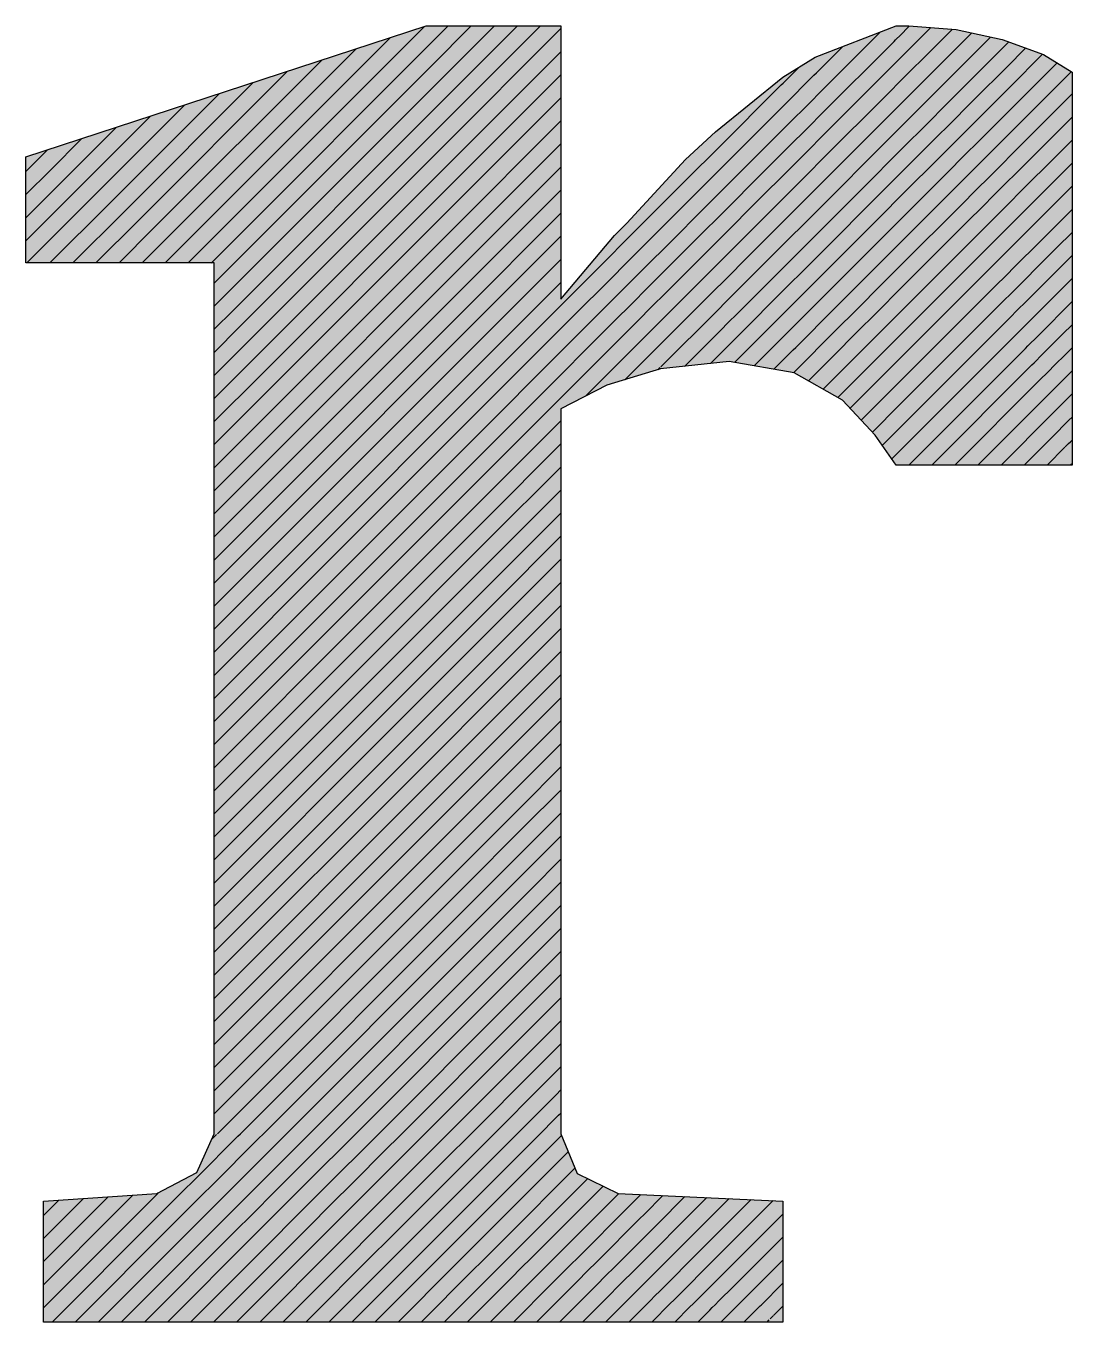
# Model space of a CAD drawing. Extents: x 0 to 13080, y 0 to 6750.
# Drawn here: x 12368.62 to 12392.68, y 1047.86 to 1077.65 of the extents above; entities that cross this region are included whole.
import ezdxf

# ---------------------------------------------------------------- set-up
doc = ezdxf.new("R2010")
doc.units = 0
doc.header["$MEASUREMENT"] = 0
doc.layers.add('MTH-CARIMBO-TXT1', color=1, linetype='CONTINUOUS')

msp = doc.modelspace()

# ---------------------------------------------------------------- linework, layer by layer
at = {"layer": 'MTH-CARIMBO-TXT1', "linetype": 'Continuous'}
for p, q in [((12372.56672, 1072.414898), (12377.788299, 1077.636477)), ((12377.878021, 1077.195868), (12378.329997, 1077.647844)), ((12377.935527, 1076.723044), (12378.860327, 1077.647844)), ((12377.993032, 1076.250219), (12379.390657, 1077.647844)), ((12378.050538, 1075.777395), (12379.920987, 1077.647844)), ((12378.108044, 1075.304571), (12380.451317, 1077.647844)), ((12378.165549, 1074.831746), (12380.91976, 1077.585956)), ((12388.719729, 1077.430974), (12388.924203, 1077.635449)), ((12389.06804, 1077.248955), (12389.426879, 1077.607795)), ((12389.211877, 1076.862462), (12389.918405, 1077.56899)), ((12372.227399, 1072.605906), (12377.00017, 1077.378677)), ((12386.837271, 1076.078847), (12388.26465, 1077.506226)), ((12386.876555, 1075.587801), (12388.582037, 1077.293283)), ((12388.582037, 1077.293283), (12388.616255, 1077.3275)), ((12388.616255, 1077.3275), (12388.632858, 1077.344103)), ((12388.632858, 1077.344103), (12388.719729, 1077.430974)), ((12390.100152, 1077.220407), (12390.364699, 1077.484954)), ((12390.211737, 1076.801662), (12390.800748, 1077.390673)), ((12391.098683, 1077.158278), (12391.218774, 1077.278369)), ((12371.888077, 1072.796915), (12376.21204, 1077.120878)), ((12373.514012, 1072.831859), (12377.878021, 1077.195868)), ((12378.223055, 1074.358922), (12380.91976, 1077.055626)), ((12386.797988, 1076.569893), (12387.402864, 1077.174769)), ((12388.632858, 1076.813773), (12388.871405, 1077.052321)), ((12388.871405, 1077.052321), (12389.06804, 1077.248955)), ((12389.355714, 1076.475969), (12390.100152, 1077.220407)), ((12390.323323, 1076.382918), (12391.098683, 1077.158278)), ((12391.17349, 1076.702755), (12391.607682, 1077.136947)), ((12391.248298, 1076.247233), (12391.996591, 1076.995526)), ((12371.548756, 1072.987924), (12375.423911, 1076.863079)), ((12373.080712, 1071.86823), (12377.935527, 1076.723044)), ((12386.028951, 1076.331186), (12386.404265, 1076.706501)), ((12386.915839, 1075.096754), (12388.493305, 1076.674221)), ((12388.493305, 1076.674221), (12388.587265, 1076.768181)), ((12388.587265, 1076.768181), (12388.632858, 1076.813773)), ((12388.632858, 1076.283443), (12389.023082, 1076.673667)), ((12389.023082, 1076.673667), (12389.211877, 1076.862462)), ((12389.499551, 1076.089476), (12390.211737, 1076.801662)), ((12390.434908, 1075.964173), (12391.17349, 1076.702755)), ((12392.049195, 1076.5178), (12392.329258, 1076.797863)), ((12371.209435, 1073.178932), (12374.635782, 1076.605279)), ((12378.280561, 1073.886097), (12380.91976, 1076.525296)), ((12386.048353, 1075.820259), (12386.741004, 1076.51291)), ((12386.741004, 1076.51291), (12386.797988, 1076.569893)), ((12389.174758, 1076.295014), (12389.355714, 1076.475969)), ((12389.643388, 1075.702983), (12390.323323, 1076.382918)), ((12391.323105, 1075.79171), (12392.049195, 1076.5178)), ((12392.083847, 1076.022122), (12392.658923, 1076.597197)), ((12370.530792, 1073.56095), (12373.059523, 1076.089681)), ((12370.870113, 1073.369941), (12373.847652, 1076.34748)), ((12373.23177, 1071.488957), (12377.993032, 1076.250219)), ((12384.499673, 1074.801909), (12385.989563, 1076.291799)), ((12385.989563, 1076.291799), (12386.028951, 1076.331186)), ((12386.702802, 1075.944378), (12386.837271, 1076.078847)), ((12388.404573, 1076.055158), (12388.558276, 1076.208862)), ((12388.558276, 1076.208862), (12388.632858, 1076.283443)), ((12388.632858, 1075.753113), (12389.174758, 1076.295014)), ((12389.326435, 1075.91636), (12389.499551, 1076.089476)), ((12390.546493, 1075.545428), (12391.248298, 1076.247233)), ((12392.118499, 1075.526444), (12392.675783, 1076.083728)), ((12370.191471, 1073.751959), (12372.271393, 1075.831881)), ((12373.382827, 1071.109684), (12378.050538, 1075.777395)), ((12378.338066, 1073.413273), (12380.91976, 1075.994966)), ((12385.866297, 1075.638203), (12386.048353, 1075.820259)), ((12386.067755, 1075.309331), (12386.702802, 1075.944378)), ((12386.955122, 1074.605708), (12388.404573, 1076.055158)), ((12388.632858, 1075.222783), (12389.326435, 1075.91636)), ((12389.787225, 1075.31649), (12390.434908, 1075.964173)), ((12390.658078, 1075.126683), (12391.323105, 1075.79171)), ((12391.397912, 1075.336187), (12392.083847, 1076.022122)), ((12369.852149, 1073.942967), (12371.483264, 1075.574082)), ((12384.52959, 1074.301495), (12385.866297, 1075.638203)), ((12386.664601, 1075.375846), (12386.876555, 1075.587801)), ((12388.31584, 1075.436096), (12388.529287, 1075.649543)), ((12388.529287, 1075.649543), (12388.632858, 1075.753113)), ((12388.632858, 1074.692453), (12389.478112, 1075.537707)), ((12389.478112, 1075.537707), (12389.643388, 1075.702983)), ((12389.931062, 1074.929997), (12390.546493, 1075.545428)), ((12391.472719, 1074.880664), (12392.118499, 1075.526444)), ((12392.153152, 1075.030766), (12392.675783, 1075.553397)), ((12369.512828, 1074.133976), (12370.695134, 1075.316283)), ((12373.533884, 1070.730411), (12378.108044, 1075.304571)), ((12378.395572, 1072.940449), (12380.91976, 1075.464636)), ((12385.743031, 1074.984607), (12386.067755, 1075.309331)), ((12386.087158, 1074.798403), (12386.664601, 1075.375846)), ((12386.994406, 1074.114661), (12388.31584, 1075.436096)), ((12388.500298, 1075.090223), (12388.632858, 1075.222783)), ((12389.629788, 1075.159053), (12389.787225, 1075.31649)), ((12390.769664, 1074.707939), (12391.397912, 1075.336187)), ((12369.173506, 1074.324985), (12369.907005, 1075.058483)), ((12378.453078, 1072.467624), (12380.91976, 1074.934306)), ((12384.559506, 1073.801081), (12385.743031, 1074.984607)), ((12386.626399, 1074.807314), (12386.915839, 1075.096754)), ((12388.227108, 1074.817033), (12388.500298, 1075.090223)), ((12388.632858, 1074.162123), (12389.629788, 1075.159053)), ((12389.781465, 1074.7804), (12389.931062, 1074.929997)), ((12390.074899, 1074.543503), (12390.658078, 1075.126683)), ((12390.881249, 1074.289194), (12391.472719, 1074.880664)), ((12391.547527, 1074.425141), (12392.153152, 1075.030766)), ((12392.187804, 1074.535088), (12392.675783, 1075.023067)), ((12368.834185, 1074.515993), (12369.118875, 1074.800684)), ((12373.684941, 1070.351138), (12378.165549, 1074.831746)), ((12383.874225, 1074.176461), (12384.499673, 1074.801909)), ((12385.619765, 1074.331011), (12386.087158, 1074.798403)), ((12386.10656, 1074.287475), (12386.626399, 1074.807314)), ((12386.588197, 1074.238782), (12386.955122, 1074.605708)), ((12387.03369, 1073.623615), (12388.227108, 1074.817033)), ((12388.471309, 1074.530904), (12388.632858, 1074.692453)), ((12388.632858, 1073.631793), (12389.781465, 1074.7804)), ((12390.218735, 1074.15701), (12390.769664, 1074.707939)), ((12368.618945, 1074.300753), (12368.834185, 1074.515993)), ((12368.618945, 1073.770423), (12369.173506, 1074.324985)), ((12373.835998, 1069.971865), (12378.223055, 1074.358922)), ((12378.510583, 1071.9948), (12380.91976, 1074.403976)), ((12383.968446, 1073.740352), (12384.52959, 1074.301495)), ((12384.589422, 1073.300667), (12385.619765, 1074.331011)), ((12385.496499, 1073.677415), (12386.10656, 1074.287475)), ((12388.138376, 1074.197971), (12388.471309, 1074.530904)), ((12388.632858, 1073.101463), (12389.933141, 1074.401746)), ((12389.933141, 1074.401746), (12390.074899, 1074.543503)), ((12390.362572, 1073.770517), (12390.881249, 1074.289194)), ((12390.992834, 1073.870449), (12391.547527, 1074.425141)), ((12391.622334, 1073.969619), (12392.187804, 1074.535088)), ((12392.222456, 1074.039411), (12392.675783, 1074.492737)), ((12368.618945, 1073.240093), (12369.512828, 1074.133976)), ((12382.509903, 1072.812138), (12383.7208, 1074.023036)), ((12383.7208, 1074.023036), (12383.874225, 1074.176461)), ((12386.125962, 1073.776548), (12386.588197, 1074.238782)), ((12386.549995, 1073.670251), (12386.994406, 1074.114661)), ((12387.072973, 1073.132569), (12388.138376, 1074.197971)), ((12388.44232, 1073.971585), (12388.632858, 1074.162123)), ((12388.632858, 1072.571133), (12390.084818, 1074.023093)), ((12390.084818, 1074.023093), (12390.218735, 1074.15701)), ((12391.697141, 1073.514096), (12392.222456, 1074.039411)), ((12368.618945, 1072.709763), (12369.852149, 1073.942967)), ((12368.639443, 1072.199931), (12370.191471, 1073.751959)), ((12373.987055, 1069.592592), (12378.280561, 1073.886097)), ((12378.568089, 1071.521975), (12380.91976, 1073.873646)), ((12383.649134, 1073.421039), (12383.968446, 1073.740352)), ((12384.062667, 1073.304243), (12384.559506, 1073.801081)), ((12385.373234, 1073.023819), (12386.125962, 1073.776548)), ((12388.049644, 1073.578909), (12388.44232, 1073.971585)), ((12390.236494, 1073.644439), (12390.362572, 1073.770517)), ((12390.506409, 1073.384024), (12390.992834, 1073.870449)), ((12391.10442, 1073.451704), (12391.622334, 1073.969619)), ((12392.257108, 1073.543733), (12392.675783, 1073.962407)), ((12369.169773, 1072.199931), (12370.530792, 1073.56095)), ((12374.138112, 1069.213319), (12378.338066, 1073.413273)), ((12382.60934, 1072.381245), (12383.649134, 1073.421039)), ((12384.619338, 1072.800253), (12385.496499, 1073.677415)), ((12386.145364, 1073.26562), (12386.549995, 1073.670251)), ((12386.511794, 1073.101719), (12387.03369, 1073.623615)), ((12387.112257, 1072.641522), (12388.049644, 1073.578909)), ((12387.960911, 1072.959846), (12388.413331, 1073.412266)), ((12388.413331, 1073.412266), (12388.632858, 1073.631793)), ((12388.632858, 1072.040802), (12390.236494, 1073.644439)), ((12390.650246, 1072.997531), (12391.10442, 1073.451704)), ((12391.216005, 1073.032959), (12391.697141, 1073.514096)), ((12391.771949, 1073.058573), (12392.257108, 1073.543733)), ((12392.291761, 1073.048055), (12392.675783, 1073.432077)), ((12369.700103, 1072.199931), (12370.870113, 1073.369941)), ((12370.230433, 1072.199931), (12371.209435, 1073.178932)), ((12378.625595, 1071.049151), (12380.91976, 1073.343316)), ((12383.577467, 1072.819043), (12384.062667, 1073.304243)), ((12384.156889, 1072.868134), (12384.589422, 1073.300667)), ((12385.249968, 1072.370223), (12386.145364, 1073.26562)), ((12386.164767, 1072.754692), (12386.511794, 1073.101719)), ((12386.473592, 1072.533187), (12387.072973, 1073.132569)), ((12388.384342, 1072.852947), (12388.632858, 1073.101463)), ((12388.632858, 1071.510472), (12390.388171, 1073.265786)), ((12390.388171, 1073.265786), (12390.506409, 1073.384024)), ((12370.760763, 1072.199931), (12371.548756, 1072.987924)), ((12371.291093, 1072.199931), (12371.888077, 1072.796915)), ((12372.906042, 1072.223889), (12373.514012, 1072.831859)), ((12374.28917, 1068.834046), (12378.395572, 1072.940449)), ((12378.6831, 1070.576326), (12380.91976, 1072.812986)), ((12382.249267, 1072.551503), (12382.509903, 1072.812138)), ((12382.708776, 1071.950352), (12383.577467, 1072.819043)), ((12383.505801, 1072.217047), (12384.156889, 1072.868134)), ((12384.25111, 1072.432025), (12384.619338, 1072.800253)), ((12384.649254, 1072.299839), (12385.373234, 1073.023819)), ((12387.151541, 1072.150476), (12387.960911, 1072.959846)), ((12387.872179, 1072.340784), (12388.384342, 1072.852947)), ((12388.632858, 1070.980142), (12390.539847, 1072.887132)), ((12390.539847, 1072.887132), (12390.650246, 1072.997531)), ((12390.794083, 1072.611038), (12391.216005, 1073.032959)), ((12391.32759, 1072.614215), (12391.771949, 1073.058573)), ((12391.846756, 1072.60305), (12392.291761, 1073.048055)), ((12392.326413, 1072.552377), (12392.675783, 1072.901747)), ((12371.821423, 1072.199931), (12372.227399, 1072.605906)), ((12382.132929, 1072.435165), (12382.249267, 1072.551503)), ((12385.126702, 1071.716627), (12386.164767, 1072.754692)), ((12386.184169, 1072.243764), (12386.473592, 1072.533187)), ((12386.43539, 1071.964655), (12387.112257, 1072.641522)), ((12388.355353, 1072.293627), (12388.632858, 1072.571133)), ((12388.632858, 1070.449812), (12390.691524, 1072.508478)), ((12390.691524, 1072.508478), (12390.794083, 1072.611038)), ((12390.93792, 1072.224545), (12391.32759, 1072.614215)), ((12391.439175, 1072.19547), (12391.846756, 1072.60305)), ((12391.921563, 1072.147527), (12392.326413, 1072.552377)), ((12372.351753, 1072.199931), (12372.56672, 1072.414898)), ((12372.882084, 1072.199931), (12372.906042, 1072.223889)), ((12374.440227, 1068.454773), (12378.453078, 1072.467624)), ((12378.740606, 1070.103502), (12380.91976, 1072.282656)), ((12380.970866, 1071.273101), (12382.132929, 1072.435165)), ((12382.385533, 1072.157439), (12382.60934, 1072.381245)), ((12382.808213, 1071.519459), (12383.505801, 1072.217047)), ((12383.434135, 1071.61505), (12384.25111, 1072.432025)), ((12384.345331, 1071.995916), (12384.649254, 1072.299839)), ((12384.67917, 1071.799425), (12385.249968, 1072.370223)), ((12385.003436, 1071.063031), (12386.184169, 1072.243764)), ((12387.190825, 1071.65943), (12387.872179, 1072.340784)), ((12387.783447, 1071.721722), (12388.355353, 1072.293627)), ((12390.843201, 1072.129825), (12390.93792, 1072.224545)), ((12392.361065, 1072.056699), (12392.675783, 1072.371417)), ((12374.591284, 1068.0755), (12378.510583, 1071.9948)), ((12382.105017, 1071.876923), (12382.385533, 1072.157439)), ((12382.521798, 1071.763374), (12382.708776, 1071.950352)), ((12383.362469, 1071.013054), (12384.345331, 1071.995916)), ((12386.203571, 1071.732836), (12386.43539, 1071.964655)), ((12386.397188, 1071.396123), (12387.151541, 1072.150476)), ((12388.326363, 1071.734308), (12388.632858, 1072.040802)), ((12388.632858, 1069.919482), (12390.843201, 1072.129825)), ((12391.081757, 1071.838051), (12391.439175, 1072.19547)), ((12391.550761, 1071.776725), (12391.921563, 1072.147527)), ((12391.99637, 1071.692004), (12392.361065, 1072.056699)), ((12372.948602, 1071.736119), (12373.080712, 1071.86823)), ((12378.798112, 1069.630678), (12380.91976, 1071.752325)), ((12381.155981, 1070.927886), (12382.105017, 1071.876923)), ((12382.077105, 1071.318681), (12382.521798, 1071.763374)), ((12382.90765, 1071.088566), (12383.434135, 1071.61505)), ((12384.439552, 1071.559807), (12384.67917, 1071.799425)), ((12384.709086, 1071.299011), (12385.126702, 1071.716627)), ((12384.88017, 1070.409435), (12386.203571, 1071.732836)), ((12386.358987, 1070.827591), (12387.190825, 1071.65943)), ((12387.230108, 1071.168383), (12387.783447, 1071.721722)), ((12387.694715, 1071.102659), (12388.326363, 1071.734308)), ((12388.632858, 1069.389152), (12390.994877, 1071.751171)), ((12390.994877, 1071.751171), (12391.081757, 1071.838051)), ((12391.225594, 1071.451558), (12391.550761, 1071.776725)), ((12391.662346, 1071.35798), (12391.99637, 1071.692004)), ((12392.395717, 1071.561021), (12392.675783, 1071.841087)), ((12372.948602, 1071.205789), (12373.23177, 1071.488957)), ((12374.742341, 1067.696227), (12378.568089, 1071.521975)), ((12381.341096, 1070.582672), (12382.077105, 1071.318681)), ((12382.049193, 1070.760439), (12382.658064, 1071.369309)), ((12382.658064, 1071.369309), (12382.808213, 1071.519459)), ((12383.290802, 1070.411058), (12384.439552, 1071.559807)), ((12386.222974, 1071.221909), (12386.397188, 1071.396123)), ((12388.297374, 1071.174989), (12388.632858, 1071.510472)), ((12388.632858, 1068.858822), (12391.146554, 1071.372518)), ((12391.146554, 1071.372518), (12391.225594, 1071.451558)), ((12391.369431, 1071.065065), (12391.662346, 1071.35798)), ((12392.071178, 1071.236482), (12392.395717, 1071.561021)), ((12392.43037, 1071.065344), (12392.675783, 1071.310757)), ((12372.948602, 1070.675459), (12373.382827, 1071.109684)), ((12374.893398, 1067.316954), (12378.625595, 1071.049151)), ((12378.855617, 1069.157853), (12380.91976, 1071.221995)), ((12380.91976, 1071.221995), (12380.970866, 1071.273101)), ((12382.794329, 1070.975244), (12382.90765, 1071.088566)), ((12383.007087, 1070.657673), (12383.362469, 1071.013054)), ((12383.219136, 1069.809061), (12384.533773, 1071.123698)), ((12384.533773, 1071.123698), (12384.709086, 1071.299011)), ((12384.739002, 1070.798597), (12385.003436, 1071.063031)), ((12384.914393, 1069.913328), (12386.222974, 1071.221909)), ((12386.320785, 1070.25906), (12387.230108, 1071.168383)), ((12387.269392, 1070.677337), (12387.694715, 1071.102659)), ((12387.605982, 1070.483597), (12388.297374, 1071.174989)), ((12391.29823, 1070.993864), (12391.369431, 1071.065065)), ((12391.773931, 1070.939235), (12392.071178, 1071.236482)), ((12392.145985, 1070.780959), (12392.43037, 1071.065344)), ((12372.948602, 1070.145129), (12373.533884, 1070.730411)), ((12380.91976, 1070.691665), (12381.155981, 1070.927886)), ((12381.526211, 1070.237457), (12382.049193, 1070.760439)), ((12382.021281, 1070.202197), (12382.794329, 1070.975244)), ((12384.627994, 1070.687589), (12384.739002, 1070.798597)), ((12385.366478, 1069.835083), (12386.242376, 1070.710981)), ((12386.242376, 1070.710981), (12386.358987, 1070.827591)), ((12388.268385, 1070.61567), (12388.632858, 1070.980142)), ((12388.632858, 1068.328492), (12391.29823, 1070.993864)), ((12391.513268, 1070.678572), (12391.773931, 1070.939235)), ((12391.885517, 1070.520491), (12392.145985, 1070.780959)), ((12392.465022, 1070.569666), (12392.675783, 1070.780427)), ((12375.044455, 1066.937681), (12378.6831, 1070.576326)), ((12378.913123, 1068.685029), (12380.91976, 1070.691665)), ((12380.91976, 1070.161335), (12381.341096, 1070.582672)), ((12381.993369, 1069.643954), (12382.930594, 1070.58118)), ((12382.930594, 1070.58118), (12383.007087, 1070.657673)), ((12383.106524, 1070.226779), (12383.290802, 1070.411058)), ((12383.763049, 1069.822644), (12384.627994, 1070.687589)), ((12384.768918, 1070.298183), (12384.88017, 1070.409435)), ((12386.282583, 1069.690528), (12387.269392, 1070.677337)), ((12387.308676, 1070.18629), (12387.605982, 1070.483597)), ((12387.51725, 1069.864535), (12388.268385, 1070.61567)), ((12388.239396, 1070.056351), (12388.632858, 1070.449812)), ((12388.632858, 1067.798162), (12391.449907, 1070.615211)), ((12391.449907, 1070.615211), (12391.513268, 1070.678572)), ((12391.657105, 1070.292079), (12391.885517, 1070.520491)), ((12392.220792, 1070.325436), (12392.465022, 1070.569666)), ((12372.948602, 1069.614799), (12373.684941, 1070.351138)), ((12378.970629, 1068.212204), (12380.91976, 1070.161335)), ((12380.91976, 1069.631005), (12381.526211, 1070.237457)), ((12381.711326, 1069.892242), (12382.021281, 1070.202197)), ((12382.394946, 1069.515201), (12383.06686, 1070.187115)), ((12383.06686, 1070.187115), (12383.106524, 1070.226779)), ((12384.358318, 1069.887583), (12384.722215, 1070.25148)), ((12384.722215, 1070.25148), (12384.768918, 1070.298183)), ((12385.818562, 1069.756837), (12386.261778, 1070.200053)), ((12386.261778, 1070.200053), (12386.320785, 1070.25906)), ((12386.612462, 1069.490077), (12387.308676, 1070.18629)), ((12388.919894, 1067.554868), (12391.601583, 1070.236557)), ((12391.601583, 1070.236557), (12391.657105, 1070.292079)), ((12391.997102, 1070.101746), (12392.220792, 1070.325436)), ((12392.499674, 1070.073988), (12392.675783, 1070.250097)), ((12372.948602, 1069.084469), (12373.835998, 1069.971865)), ((12375.195512, 1066.558408), (12378.740606, 1070.103502)), ((12380.91976, 1069.100675), (12381.711326, 1069.892242)), ((12387.347959, 1069.695244), (12387.51725, 1069.864535)), ((12387.428518, 1069.245472), (12388.239396, 1070.056351)), ((12388.210407, 1069.497031), (12388.632858, 1069.919482)), ((12389.450224, 1067.554868), (12391.75326, 1069.857904)), ((12391.75326, 1069.857904), (12391.800942, 1069.905586)), ((12391.800942, 1069.905586), (12391.997102, 1070.101746)), ((12392.108687, 1069.683001), (12392.295599, 1069.869913)), ((12392.295599, 1069.869913), (12392.499674, 1070.073988)), ((12372.948602, 1068.554139), (12373.987055, 1069.592592)), ((12375.346569, 1066.179135), (12378.798112, 1069.630678)), ((12379.028134, 1067.73938), (12380.91976, 1069.631005)), ((12381.484664, 1069.135249), (12381.896442, 1069.547027)), ((12381.896442, 1069.547027), (12381.993369, 1069.643954)), ((12383.155085, 1069.745011), (12383.203125, 1069.79305)), ((12386.951525, 1069.29881), (12387.347959, 1069.695244)), ((12391.904936, 1069.47925), (12391.944779, 1069.519093)), ((12391.944779, 1069.519093), (12392.108687, 1069.683001)), ((12392.370407, 1069.41439), (12392.534326, 1069.57831)), ((12392.534326, 1069.57831), (12392.675783, 1069.719766)), ((12387.387243, 1069.204198), (12387.428518, 1069.245472)), ((12387.572926, 1068.85955), (12388.210407, 1069.497031)), ((12388.181418, 1068.937712), (12388.632858, 1069.389152)), ((12389.980554, 1067.554868), (12391.904936, 1069.47925)), ((12392.088616, 1069.132599), (12392.220272, 1069.264256)), ((12392.220272, 1069.264256), (12392.370407, 1069.41439)), ((12372.948602, 1068.023809), (12374.138112, 1069.213319)), ((12375.497627, 1065.799862), (12378.855617, 1069.157853)), ((12379.08564, 1067.266556), (12380.91976, 1069.100675)), ((12387.290589, 1069.107543), (12387.387243, 1069.204198)), ((12387.82827, 1068.584564), (12388.181418, 1068.937712)), ((12390.510884, 1067.554868), (12392.056613, 1069.100597)), ((12392.056613, 1069.100597), (12392.088616, 1069.132599)), ((12392.331858, 1068.845511), (12392.445214, 1068.958868)), ((12392.445214, 1068.958868), (12392.568979, 1069.082632)), ((12392.568979, 1069.082632), (12392.675783, 1069.189436)), ((12372.948602, 1067.493479), (12374.28917, 1068.834046)), ((12375.648684, 1065.42059), (12378.913123, 1068.685029)), ((12388.152429, 1068.378393), (12388.632858, 1068.858822)), ((12391.041214, 1067.554868), (12392.20829, 1068.721943)), ((12392.20829, 1068.721943), (12392.232453, 1068.746106)), ((12392.232453, 1068.746106), (12392.331858, 1068.845511)), ((12392.603631, 1068.586954), (12392.675783, 1068.659106)), ((12372.948602, 1066.963149), (12374.440227, 1068.454773)), ((12379.143146, 1066.793731), (12380.91976, 1068.570345)), ((12388.083614, 1068.309578), (12388.152429, 1068.378393)), ((12388.312087, 1068.007721), (12388.632858, 1068.328492)), ((12391.571544, 1067.554868), (12392.359966, 1068.34329)), ((12392.359966, 1068.34329), (12392.37629, 1068.359613)), ((12392.37629, 1068.359613), (12392.443443, 1068.426767)), ((12392.443443, 1068.426767), (12392.520021, 1068.503345)), ((12392.520021, 1068.503345), (12392.603631, 1068.586954)), ((12372.948602, 1066.432819), (12374.591284, 1068.0755)), ((12375.799741, 1065.041317), (12378.970629, 1068.212204)), ((12379.200651, 1066.320907), (12380.91976, 1068.040015)), ((12392.555028, 1068.008022), (12392.594828, 1068.047822)), ((12392.594828, 1068.047822), (12392.638283, 1068.091277)), ((12392.638283, 1068.091277), (12392.675783, 1068.128776)), ((12375.950798, 1064.662044), (12379.028134, 1067.73938)), ((12388.53198, 1067.697284), (12388.632858, 1067.798162)), ((12392.101874, 1067.554868), (12392.511643, 1067.964636)), ((12392.520127, 1067.97312), (12392.555028, 1068.008022)), ((12372.948602, 1065.902489), (12374.742341, 1067.696227)), ((12379.258157, 1065.848082), (12380.91976, 1067.509685)), ((12392.632205, 1067.554868), (12392.663319, 1067.585983)), ((12372.948602, 1065.372158), (12374.893398, 1067.316954)), ((12376.101855, 1064.282771), (12379.08564, 1067.266556)), ((12372.948602, 1064.841828), (12375.044455, 1066.937681)), ((12379.315663, 1065.375258), (12380.91976, 1066.979355)), ((12372.948602, 1064.311498), (12375.195512, 1066.558408)), ((12376.252912, 1063.903498), (12379.143146, 1066.793731)), ((12376.403969, 1063.524225), (12379.200651, 1066.320907)), ((12379.373168, 1064.902434), (12380.91976, 1066.449025)), ((12372.948602, 1063.781168), (12375.346569, 1066.179135)), ((12372.948602, 1063.250838), (12375.497627, 1065.799862)), ((12376.555027, 1063.144952), (12379.258157, 1065.848082)), ((12379.430674, 1064.429609), (12380.91976, 1065.918695)), ((12372.948602, 1062.720508), (12375.648684, 1065.42059)), ((12376.706084, 1062.765679), (12379.315663, 1065.375258)), ((12379.48818, 1063.956785), (12380.91976, 1065.388364)), ((12372.948602, 1062.190178), (12375.799741, 1065.041317)), ((12376.857141, 1062.386406), (12379.373168, 1064.902434)), ((12379.545685, 1063.48396), (12380.91976, 1064.858034)), ((12372.948602, 1061.659848), (12375.950798, 1064.662044)), ((12372.948602, 1061.129518), (12376.101855, 1064.282771)), ((12377.008198, 1062.007133), (12379.430674, 1064.429609)), ((12379.603191, 1063.011136), (12380.91976, 1064.327704)), ((12372.948602, 1060.599188), (12376.252912, 1063.903498)), ((12377.159255, 1061.62786), (12379.48818, 1063.956785)), ((12379.660697, 1062.538311), (12380.91976, 1063.797374)), ((12372.948602, 1060.068858), (12376.403969, 1063.524225)), ((12377.310312, 1061.248587), (12379.545685, 1063.48396)), ((12379.718202, 1062.065487), (12380.91976, 1063.267044)), ((12372.948602, 1059.538528), (12376.555027, 1063.144952)), ((12377.461369, 1060.869314), (12379.603191, 1063.011136)), ((12372.948602, 1059.008197), (12376.706084, 1062.765679)), ((12379.775708, 1061.592663), (12380.91976, 1062.736714)), ((12372.948602, 1058.477867), (12376.857141, 1062.386406)), ((12377.612427, 1060.490041), (12379.660697, 1062.538311)), ((12379.833214, 1061.119838), (12380.91976, 1062.206384)), ((12372.948602, 1057.947537), (12377.008198, 1062.007133)), ((12377.763484, 1060.110768), (12379.718202, 1062.065487)), ((12372.948602, 1057.417207), (12377.159255, 1061.62786)), ((12377.914541, 1059.731495), (12379.775708, 1061.592663)), ((12379.890719, 1060.647014), (12380.91976, 1061.676054)), ((12372.948602, 1056.886877), (12377.310312, 1061.248587)), ((12378.065598, 1059.352222), (12379.833214, 1061.119838)), ((12379.948225, 1060.174189), (12380.91976, 1061.145724)), ((12372.948602, 1056.356547), (12377.461369, 1060.869314)), ((12378.216655, 1058.972949), (12379.890719, 1060.647014)), ((12380.005731, 1059.701365), (12380.91976, 1060.615394)), ((12372.948602, 1055.826217), (12377.612427, 1060.490041)), ((12372.948602, 1055.295887), (12377.763484, 1060.110768)), ((12378.367712, 1058.593676), (12379.948225, 1060.174189)), ((12380.063236, 1059.228541), (12380.91976, 1060.085064)), ((12372.948602, 1054.765557), (12377.914541, 1059.731495)), ((12378.518769, 1058.214403), (12380.005731, 1059.701365)), ((12380.120742, 1058.755716), (12380.91976, 1059.554733)), ((12372.948602, 1054.235227), (12378.065598, 1059.352222)), ((12378.669826, 1057.83513), (12380.063236, 1059.228541)), ((12372.948602, 1053.704897), (12378.216655, 1058.972949)), ((12380.178248, 1058.282892), (12380.91976, 1059.024403)), ((12372.948602, 1053.174566), (12378.367712, 1058.593676)), ((12378.820884, 1057.455858), (12380.120742, 1058.755716)), ((12380.235754, 1057.810067), (12380.91976, 1058.494073)), ((12372.948602, 1052.644236), (12378.518769, 1058.214403)), ((12378.971941, 1057.076585), (12380.178248, 1058.282892)), ((12380.293259, 1057.337243), (12380.91976, 1057.963743)), ((12373.020714, 1052.186018), (12378.669826, 1057.83513)), ((12379.122998, 1056.697312), (12380.235754, 1057.810067)), ((12373.551044, 1052.186018), (12378.820884, 1057.455858)), ((12379.274055, 1056.318039), (12380.293259, 1057.337243)), ((12380.350765, 1056.864418), (12380.91976, 1057.433413)), ((12374.081374, 1052.186018), (12378.971941, 1057.076585)), ((12379.425112, 1055.938766), (12380.350765, 1056.864418)), ((12380.408271, 1056.391594), (12380.91976, 1056.903083)), ((12374.611704, 1052.186018), (12379.122998, 1056.697312)), ((12375.142034, 1052.186018), (12379.274055, 1056.318039)), ((12379.576169, 1055.559493), (12380.408271, 1056.391594)), ((12380.465776, 1055.91877), (12380.91976, 1056.372753)), ((12375.672364, 1052.186018), (12379.425112, 1055.938766)), ((12379.727226, 1055.18022), (12380.465776, 1055.91877)), ((12380.523282, 1055.445945), (12380.91976, 1055.842423)), ((12376.202694, 1052.186018), (12379.576169, 1055.559493)), ((12379.878284, 1054.800947), (12380.523282, 1055.445945)), ((12380.580788, 1054.973121), (12380.91976, 1055.312093)), ((12376.733025, 1052.186018), (12379.727226, 1055.18022)), ((12380.029341, 1054.421674), (12380.580788, 1054.973121)), ((12377.263355, 1052.186018), (12379.878284, 1054.800947)), ((12380.638293, 1054.500296), (12380.91976, 1054.781763)), ((12377.793685, 1052.186018), (12380.029341, 1054.421674)), ((12380.180398, 1054.042401), (12380.638293, 1054.500296)), ((12378.324015, 1052.186018), (12380.180398, 1054.042401)), ((12380.331455, 1053.663128), (12380.695799, 1054.027472)), ((12380.695799, 1054.027472), (12380.91976, 1054.251433)), ((12378.854345, 1052.186018), (12380.331455, 1053.663128)), ((12380.482512, 1053.283855), (12380.753305, 1053.554648)), ((12380.753305, 1053.554648), (12380.91976, 1053.721103)), ((12379.384675, 1052.186018), (12380.482512, 1053.283855)), ((12380.81081, 1053.081823), (12380.91976, 1053.190772)), ((12379.915005, 1052.186018), (12380.633569, 1052.904582)), ((12380.633569, 1052.904582), (12380.81081, 1053.081823)), ((12380.784626, 1052.525309), (12380.868316, 1052.608999)), ((12380.868316, 1052.608999), (12380.91976, 1052.660442)), ((12380.445335, 1052.186018), (12380.784626, 1052.525309)), ((12372.638785, 1051.273759), (12373.401178, 1052.036152)), ((12372.889216, 1052.05452), (12373.002775, 1052.168079)), ((12373.401178, 1052.036152), (12373.491359, 1052.126333)), ((12373.491359, 1052.126333), (12373.551044, 1052.186018)), ((12373.799581, 1051.904225), (12373.969149, 1052.073793)), ((12373.969149, 1052.073793), (12374.081374, 1052.186018)), ((12374.197984, 1051.772297), (12374.446939, 1052.021252)), ((12374.446939, 1052.021252), (12374.611704, 1052.186018)), ((12374.596386, 1051.64037), (12374.924728, 1051.968712)), ((12374.924728, 1051.968712), (12375.142034, 1052.186018)), ((12375.402518, 1051.916172), (12375.672364, 1052.186018)), ((12375.880308, 1051.863631), (12376.202694, 1052.186018)), ((12376.358097, 1051.811091), (12376.733025, 1052.186018)), ((12376.835887, 1051.75855), (12377.263355, 1052.186018)), ((12377.313677, 1051.70601), (12377.793685, 1052.186018)), ((12377.791466, 1051.653469), (12378.324015, 1052.186018)), ((12378.269256, 1051.600929), (12378.854345, 1052.186018)), ((12378.747045, 1051.548389), (12379.384675, 1052.186018)), ((12379.224835, 1051.495848), (12379.915005, 1052.186018)), ((12379.702625, 1051.443308), (12380.445335, 1052.186018)), ((12380.180414, 1051.390767), (12380.93591, 1052.146263)), ((12373.061251, 1051.165895), (12373.799581, 1051.904225)), ((12373.483717, 1051.058031), (12374.197984, 1051.772297)), ((12373.906184, 1050.950168), (12374.596386, 1051.64037)), ((12374.994789, 1051.508443), (12375.402518, 1051.916172)), ((12375.393192, 1051.376516), (12375.880308, 1051.863631)), ((12375.791595, 1051.244588), (12376.358097, 1051.811091)), ((12376.189998, 1051.112661), (12376.835887, 1051.75855)), ((12376.588401, 1050.980734), (12377.313677, 1051.70601)), ((12376.986803, 1050.848807), (12377.791466, 1051.653469)), ((12380.658204, 1051.338227), (12381.089117, 1051.769139)), ((12374.32865, 1050.842304), (12374.994789, 1051.508443)), ((12374.751116, 1050.73444), (12375.393192, 1051.376516)), ((12377.385206, 1050.716879), (12378.269256, 1051.600929)), ((12377.783609, 1050.584952), (12378.747045, 1051.548389)), ((12378.182012, 1050.453025), (12379.224835, 1051.495848)), ((12378.580415, 1050.321098), (12379.702625, 1051.443308)), ((12378.978818, 1050.18917), (12380.180414, 1051.390767)), ((12381.135994, 1051.285686), (12381.242323, 1051.392016)), ((12372.081928, 1050.716902), (12372.638785, 1051.273759)), ((12372.52197, 1050.626614), (12373.061251, 1051.165895)), ((12372.962013, 1050.536327), (12373.483717, 1051.058031)), ((12375.173583, 1050.626576), (12375.791595, 1051.244588)), ((12375.596049, 1050.518713), (12376.189998, 1051.112661)), ((12379.37722, 1050.057243), (12380.658204, 1051.338227)), ((12379.775623, 1049.925316), (12381.135994, 1051.285686)), ((12380.174026, 1049.793389), (12381.499691, 1051.119054)), ((12381.499691, 1051.119054), (12381.532671, 1051.152034)), ((12370.671883, 1050.367517), (12371.077676, 1050.77331)), ((12371.12766, 1050.292964), (12371.641885, 1050.807189)), ((12371.641885, 1050.807189), (12371.661133, 1050.826437)), ((12373.402055, 1050.446039), (12373.906184, 1050.950168)), ((12373.842098, 1050.355751), (12374.32865, 1050.842304)), ((12376.018516, 1050.410849), (12376.588401, 1050.980734)), ((12376.440982, 1050.302985), (12376.986803, 1050.848807)), ((12380.572429, 1049.661461), (12381.807806, 1050.896838)), ((12381.807806, 1050.896838), (12381.889832, 1050.978865)), ((12382.11592, 1050.674622), (12382.245622, 1050.804324)), ((12382.543509, 1050.571881), (12382.757739, 1050.786112)), ((12382.841397, 1050.339439), (12383.265012, 1050.763054)), ((12369.02037, 1050.306994), (12369.304554, 1050.591178)), ((12369.02037, 1049.776664), (12369.76033, 1050.516625)), ((12369.304554, 1050.591178), (12369.374381, 1050.661005)), ((12369.76033, 1050.516625), (12369.942146, 1050.69844)), ((12370.216107, 1050.442071), (12370.509911, 1050.735875)), ((12371.583436, 1050.21841), (12372.081928, 1050.716902)), ((12372.039213, 1050.143856), (12372.52197, 1050.626614)), ((12372.494989, 1050.069303), (12372.962013, 1050.536327)), ((12374.28214, 1050.265464), (12374.751116, 1050.73444)), ((12374.722183, 1050.175176), (12375.173583, 1050.626576)), ((12375.162225, 1050.084889), (12375.596049, 1050.518713)), ((12376.863448, 1050.195121), (12377.385206, 1050.716879)), ((12377.285915, 1050.087258), (12377.783609, 1050.584952)), ((12377.708381, 1049.979394), (12378.182012, 1050.453025)), ((12380.970832, 1049.529534), (12382.11592, 1050.674622)), ((12381.369235, 1049.397607), (12382.424034, 1050.452407)), ((12382.424034, 1050.452407), (12382.543509, 1050.571881)), ((12383.139284, 1050.106996), (12383.772284, 1050.739996)), ((12383.437172, 1049.874554), (12384.279556, 1050.716938)), ((12383.735059, 1049.642111), (12384.786828, 1050.69388)), ((12384.032947, 1049.409669), (12385.294101, 1050.670823)), ((12384.330834, 1049.177226), (12385.801373, 1050.647765)), ((12369.02037, 1049.246334), (12370.216107, 1050.442071)), ((12369.02037, 1048.716004), (12370.671883, 1050.367517)), ((12369.02037, 1048.185674), (12371.12766, 1050.292964)), ((12369.221387, 1047.856361), (12371.583436, 1050.21841)), ((12372.950765, 1049.994749), (12373.402055, 1050.446039)), ((12373.406542, 1049.920195), (12373.842098, 1050.355751)), ((12373.862318, 1049.845642), (12374.28214, 1050.265464)), ((12374.318095, 1049.771088), (12374.722183, 1050.175176)), ((12375.602268, 1049.994601), (12376.018516, 1050.410849)), ((12376.04231, 1049.904313), (12376.440982, 1050.302985)), ((12376.482353, 1049.814026), (12376.863448, 1050.195121)), ((12378.130847, 1049.87153), (12378.580415, 1050.321098)), ((12378.553314, 1049.763666), (12378.978818, 1050.18917)), ((12381.767637, 1049.26568), (12382.732149, 1050.230191)), ((12382.732149, 1050.230191), (12382.841397, 1050.339439)), ((12384.628722, 1048.944784), (12386.023594, 1050.339656)), ((12369.751717, 1047.856361), (12372.039213, 1050.143856)), ((12370.282047, 1047.856361), (12372.494989, 1050.069303)), ((12370.812377, 1047.856361), (12372.950765, 1049.994749)), ((12371.342707, 1047.856361), (12373.406542, 1049.920195)), ((12374.773871, 1049.696535), (12375.162225, 1050.084889)), ((12375.229648, 1049.621981), (12375.602268, 1049.994601)), ((12375.685424, 1049.547427), (12376.04231, 1049.904313)), ((12376.922395, 1049.723738), (12377.285915, 1050.087258)), ((12377.362438, 1049.633451), (12377.708381, 1049.979394)), ((12377.80248, 1049.543163), (12378.130847, 1049.87153)), ((12378.97578, 1049.655803), (12379.37722, 1050.057243)), ((12379.398246, 1049.547939), (12379.775623, 1049.925316)), ((12382.16604, 1049.133752), (12383.040263, 1050.007975)), ((12383.040263, 1050.007975), (12383.139284, 1050.106996)), ((12383.348377, 1049.785759), (12383.437172, 1049.874554)), ((12371.873037, 1047.856361), (12373.862318, 1049.845642)), ((12372.403367, 1047.856361), (12374.318095, 1049.771088)), ((12372.933697, 1047.856361), (12374.773871, 1049.696535)), ((12373.464027, 1047.856361), (12375.229648, 1049.621981)), ((12376.1412, 1049.472874), (12376.482353, 1049.814026)), ((12376.596977, 1049.39832), (12376.922395, 1049.723738)), ((12377.052753, 1049.323766), (12377.362438, 1049.633451)), ((12378.242523, 1049.452875), (12378.553314, 1049.763666)), ((12378.682565, 1049.362588), (12378.97578, 1049.655803)), ((12379.820713, 1049.440075), (12380.174026, 1049.793389)), ((12380.243179, 1049.332211), (12380.572429, 1049.661461)), ((12382.564443, 1049.001825), (12383.348377, 1049.785759)), ((12382.962846, 1048.869898), (12383.656492, 1049.563544)), ((12383.656492, 1049.563544), (12383.735059, 1049.642111)), ((12384.926609, 1048.712341), (12386.023594, 1049.809326)), ((12373.994357, 1047.856361), (12375.685424, 1049.547427)), ((12374.524688, 1047.856361), (12376.1412, 1049.472874)), ((12375.055018, 1047.856361), (12376.596977, 1049.39832)), ((12375.585348, 1047.856361), (12377.052753, 1049.323766)), ((12377.50853, 1049.249213), (12377.80248, 1049.543163)), ((12377.964306, 1049.174659), (12378.242523, 1049.452875)), ((12378.420083, 1049.100105), (12378.682565, 1049.362588)), ((12378.875859, 1049.025552), (12379.122608, 1049.2723)), ((12379.122608, 1049.2723), (12379.398246, 1049.547939)), ((12379.56265, 1049.182013), (12379.820713, 1049.440075)), ((12380.002692, 1049.091725), (12380.243179, 1049.332211)), ((12380.665645, 1049.224348), (12380.970832, 1049.529534)), ((12381.088112, 1049.116484), (12381.369235, 1049.397607)), ((12381.510578, 1049.00862), (12381.767637, 1049.26568)), ((12383.361249, 1048.737971), (12383.964606, 1049.341328)), ((12383.964606, 1049.341328), (12384.032947, 1049.409669)), ((12385.224497, 1048.479898), (12386.023594, 1049.278995)), ((12376.115678, 1047.856361), (12377.50853, 1049.249213)), ((12376.646008, 1047.856361), (12377.964306, 1049.174659)), ((12377.176338, 1047.856361), (12378.420083, 1049.100105)), ((12377.706668, 1047.856361), (12378.875859, 1049.025552)), ((12379.331636, 1048.950998), (12379.56265, 1049.182013)), ((12379.787412, 1048.876444), (12380.002692, 1049.091725)), ((12380.243188, 1048.801891), (12380.442735, 1049.001437)), ((12380.442735, 1049.001437), (12380.665645, 1049.224348)), ((12380.882777, 1048.91115), (12381.088112, 1049.116484)), ((12381.32282, 1048.820862), (12381.510578, 1049.00862)), ((12381.933044, 1048.900756), (12382.16604, 1049.133752)), ((12382.355511, 1048.792893), (12382.564443, 1049.001825)), ((12383.759652, 1048.606043), (12384.27272, 1049.119112)), ((12384.27272, 1049.119112), (12384.330834, 1049.177226)), ((12378.236998, 1047.856361), (12379.331636, 1048.950998)), ((12378.767328, 1047.856361), (12379.787412, 1048.876444)), ((12379.297658, 1047.856361), (12380.243188, 1048.801891)), ((12379.827988, 1047.856361), (12380.698965, 1048.727337)), ((12380.698965, 1048.727337), (12380.882777, 1048.91115)), ((12381.154741, 1048.652783), (12381.32282, 1048.820862)), ((12381.610518, 1048.57823), (12381.762862, 1048.730574)), ((12381.762862, 1048.730574), (12381.933044, 1048.900756)), ((12382.202905, 1048.640287), (12382.355511, 1048.792893)), ((12382.642947, 1048.549999), (12382.777977, 1048.685029)), ((12382.777977, 1048.685029), (12382.962846, 1048.869898)), ((12383.200443, 1048.577165), (12383.361249, 1048.737971)), ((12384.158054, 1048.474116), (12384.580835, 1048.896896)), ((12384.556457, 1048.342189), (12384.888949, 1048.67468)), ((12384.580835, 1048.896896), (12384.628722, 1048.944784)), ((12384.888949, 1048.67468), (12384.926609, 1048.712341)), ((12385.522385, 1048.247456), (12386.023594, 1048.748665)), ((12380.358318, 1047.856361), (12381.154741, 1048.652783)), ((12380.888649, 1047.856361), (12381.610518, 1048.57823)), ((12381.418979, 1047.856361), (12382.066294, 1048.503676)), ((12381.949309, 1047.856361), (12382.522071, 1048.429122)), ((12382.066294, 1048.503676), (12382.202905, 1048.640287)), ((12382.522071, 1048.429122), (12382.642947, 1048.549999)), ((12382.977847, 1048.354569), (12383.08299, 1048.459712)), ((12383.08299, 1048.459712), (12383.200443, 1048.577165)), ((12383.433623, 1048.280015), (12383.523032, 1048.369424)), ((12383.523032, 1048.369424), (12383.62291, 1048.469301)), ((12383.62291, 1048.469301), (12383.759652, 1048.606043)), ((12384.045376, 1048.361438), (12384.158054, 1048.474116)), ((12384.95486, 1048.210262), (12385.197063, 1048.452465)), ((12385.197063, 1048.452465), (12385.224497, 1048.479898)), ((12382.479639, 1047.856361), (12382.977847, 1048.354569)), ((12383.009969, 1047.856361), (12383.433623, 1048.280015)), ((12383.540299, 1047.856361), (12383.8894, 1048.205462)), ((12383.8894, 1048.205462), (12383.963075, 1048.279136)), ((12383.963075, 1048.279136), (12384.045376, 1048.361438)), ((12384.070629, 1047.856361), (12384.345176, 1048.130908)), ((12384.345176, 1048.130908), (12384.403117, 1048.188849)), ((12384.403117, 1048.188849), (12384.467842, 1048.253574)), ((12384.467842, 1048.253574), (12384.556457, 1048.342189)), ((12384.800953, 1048.056354), (12384.84316, 1048.098561)), ((12384.84316, 1048.098561), (12384.890309, 1048.14571)), ((12384.890309, 1048.14571), (12384.95486, 1048.210262)), ((12385.312775, 1048.037846), (12385.353263, 1048.078334)), ((12385.353263, 1048.078334), (12385.505178, 1048.230249)), ((12385.505178, 1048.230249), (12385.522385, 1048.247456)), ((12385.820272, 1048.015013), (12386.023594, 1048.218335)), ((12384.600959, 1047.856361), (12384.800953, 1048.056354)), ((12385.131289, 1047.856361), (12385.256729, 1047.981801)), ((12385.256729, 1047.981801), (12385.283202, 1048.008274)), ((12385.283202, 1048.008274), (12385.312775, 1048.037846)), ((12385.661619, 1047.856361), (12385.712506, 1047.907247)), ((12385.735241, 1047.929983), (12385.751666, 1047.946407)), ((12385.751666, 1047.946407), (12385.813292, 1048.008033))]:
    msp.add_line(p, q, dxfattribs=at)
msp.add_lwpolyline([(12380.91976, 1071.368407), (12382.152708, 1072.830742), (12382.439441, 1073.117474), (12383.787082, 1074.579809), (12384.47524, 1075.21062), (12386.023594, 1076.472242), (12386.769098, 1076.931013), (12388.632858, 1077.647844), (12388.91959, 1077.647844), (12390.009173, 1077.561824), (12391.070082, 1077.332439), (12392.016299, 1076.98836), (12392.675783, 1076.586935), (12392.675783, 1067.554868), (12388.632858, 1067.554868), (12388.145413, 1068.243025), (12387.399909, 1069.045876), (12386.281653, 1069.676687), (12384.790645, 1069.934746), (12383.213618, 1069.762706), (12381.980669, 1069.389955), (12380.91976, 1068.845163), (12380.91976, 1052.186018), (12381.292511, 1051.268475), (12382.238728, 1050.809703), (12386.023594, 1050.637664), (12386.023594, 1047.856361), (12369.02037, 1047.856361), (12369.02037, 1050.637664), (12371.629634, 1050.809703), (12372.547177, 1051.297148), (12372.948602, 1052.186018), (12372.948602, 1072.199931), (12368.618945, 1072.199931), (12368.618945, 1074.637155), (12377.823051, 1077.647844), (12380.91976, 1077.647844), (12380.91976, 1071.368407)], dxfattribs=at)
for points in [[(12377.823051, 1077.647844), (12372.948602, 1072.199931), (12368.618945, 1072.199931)], [(12377.823051, 1077.647844), (12368.618945, 1072.199931), (12368.618945, 1074.637155)], [(12377.823051, 1077.647844), (12380.91976, 1052.186018), (12372.948602, 1052.186018)], [(12377.823051, 1077.647844), (12372.948602, 1052.186018), (12372.948602, 1072.199931)], [(12380.91976, 1052.186018), (12377.823051, 1077.647844), (12380.91976, 1077.647844)], [(12380.91976, 1071.368407), (12380.91976, 1052.186018), (12380.91976, 1077.647844)], [(12388.632858, 1077.647844), (12387.399909, 1069.045876), (12386.769098, 1076.931013)], [(12388.632858, 1077.647844), (12388.145413, 1068.243025), (12387.399909, 1069.045876)], [(12388.632858, 1077.647844), (12388.632858, 1067.554868), (12388.145413, 1068.243025)], [(12392.675783, 1067.554868), (12388.632858, 1067.554868), (12388.91959, 1077.647844)], [(12388.632858, 1077.647844), (12388.91959, 1077.647844), (12388.632858, 1067.554868)], [(12392.675783, 1067.554868), (12388.91959, 1077.647844), (12390.009173, 1077.561824)], [(12392.675783, 1067.554868), (12390.009173, 1077.561824), (12391.070082, 1077.332439)], [(12392.675783, 1067.554868), (12391.070082, 1077.332439), (12392.016299, 1076.98836)], [(12392.675783, 1067.554868), (12392.016299, 1076.98836), (12392.675783, 1076.586935)], [(12386.023594, 1076.472242), (12386.769098, 1076.931013), (12386.281653, 1069.676687)], [(12386.281653, 1069.676687), (12386.769098, 1076.931013), (12387.399909, 1069.045876)], [(12384.47524, 1075.21062), (12386.023594, 1076.472242), (12384.790645, 1069.934746)], [(12384.790645, 1069.934746), (12386.023594, 1076.472242), (12386.281653, 1069.676687)], [(12383.787082, 1074.579809), (12384.47524, 1075.21062), (12384.790645, 1069.934746)], [(12382.439441, 1073.117474), (12383.787082, 1074.579809), (12383.213618, 1069.762706)], [(12383.787082, 1074.579809), (12384.790645, 1069.934746), (12383.213618, 1069.762706)], [(12382.152708, 1072.830742), (12382.439441, 1073.117474), (12383.213618, 1069.762706)], [(12381.980669, 1069.389955), (12380.91976, 1068.845163), (12382.152708, 1072.830742)], [(12382.152708, 1072.830742), (12380.91976, 1068.845163), (12380.91976, 1071.368407)], [(12383.213618, 1069.762706), (12381.980669, 1069.389955), (12382.152708, 1072.830742)], [(12380.91976, 1068.845163), (12380.91976, 1052.186018), (12380.91976, 1071.368407)], [(12386.023594, 1047.856361), (12372.547177, 1051.297148), (12372.948602, 1052.186018)], [(12386.023594, 1047.856361), (12372.948602, 1052.186018), (12381.292511, 1051.268475)], [(12372.948602, 1052.186018), (12380.91976, 1052.186018), (12381.292511, 1051.268475)], [(12386.023594, 1047.856361), (12371.629634, 1050.809703), (12372.547177, 1051.297148)], [(12386.023594, 1047.856361), (12381.292511, 1051.268475), (12382.238728, 1050.809703)], [(12386.023594, 1047.856361), (12369.02037, 1047.856361), (12371.629634, 1050.809703)], [(12369.02037, 1047.856361), (12369.02037, 1050.637664), (12371.629634, 1050.809703)], [(12386.023594, 1047.856361), (12382.238728, 1050.809703), (12386.023594, 1050.637664)]]:
    msp.add_solid(points, dxfattribs=at)

doc.saveas('drawing.dxf')
